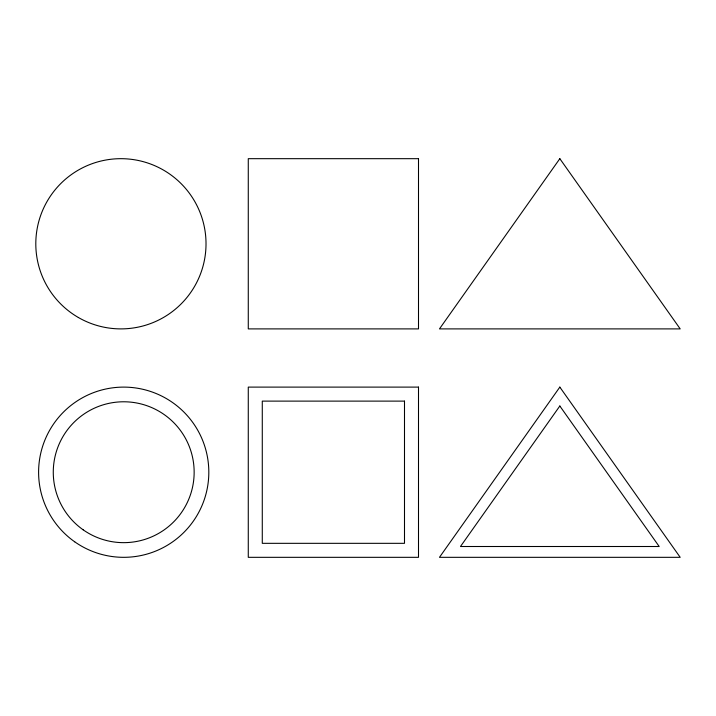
<?xml version="1.0" encoding="UTF-8"?>
<svg xmlns="http://www.w3.org/2000/svg" width="716" height="716" viewBox="0 0 716 716"><rect width="100%" height="100%" fill="white"/><g stroke="black" fill="none" stroke-linecap="round" stroke-linejoin="round"><path stroke-width="1.07" d="M559.831 158.675L439.472 328.895L680.2 328.895L559.831 158.675M559.831 387.105L439.472 557.325L680.2 557.325L559.831 387.105M559.831 405.999L460.478 546.505L659.194 546.505L559.831 405.999M418.502 158.675L248.273 158.675L248.273 328.895L418.502 328.895L418.502 158.675M418.502 387.105L248.273 387.105L248.273 557.325L418.502 557.325L418.502 387.105M404.495 401.112L262.28 401.112L262.28 543.328L404.495 543.328L404.495 401.112M78.357 317.492A85.114 85.114 0 0 0 206.02 243.78A85.114 85.114 0 0 0 78.357 170.077A85.114 85.114 0 0 0 78.357 317.492M74.706 541.806A85.114 85.114 0 0 0 208.472 479.863A85.114 85.114 0 0 0 87.952 394.981A85.114 85.114 0 0 0 74.706 541.806M83.154 529.813A70.445 70.445 0 0 0 193.866 478.548A70.445 70.445 0 0 0 94.109 408.299A70.445 70.445 0 0 0 83.154 529.813"/></g></svg>
